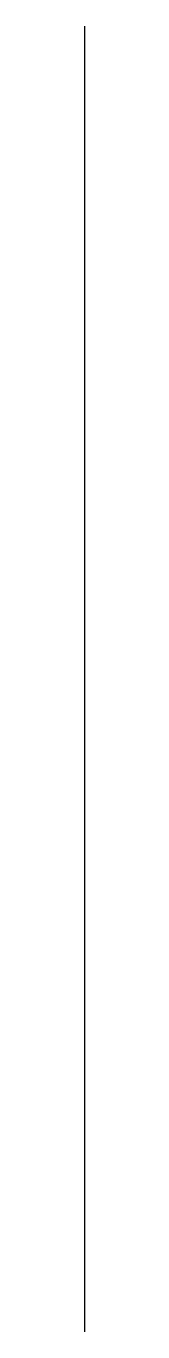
# Model space of a CAD drawing. Extents: x 9.86 to 9.86, y 6 to 13.87.
import ezdxf

# ---------------------------------------------------------------- set-up
doc = ezdxf.new("R2010")
doc.units = 0
doc.header["$MEASUREMENT"] = 0
doc.layers.get('0').update_dxf_attribs({"linetype": 'CONTINUOUS'})

msp = doc.modelspace()

# ---------------------------------------------------------------- linework, layer by layer
msp.add_lwpolyline([(9.8601, 13.869), (9.8601, 5.9955)])

doc.saveas('drawing.dxf')
